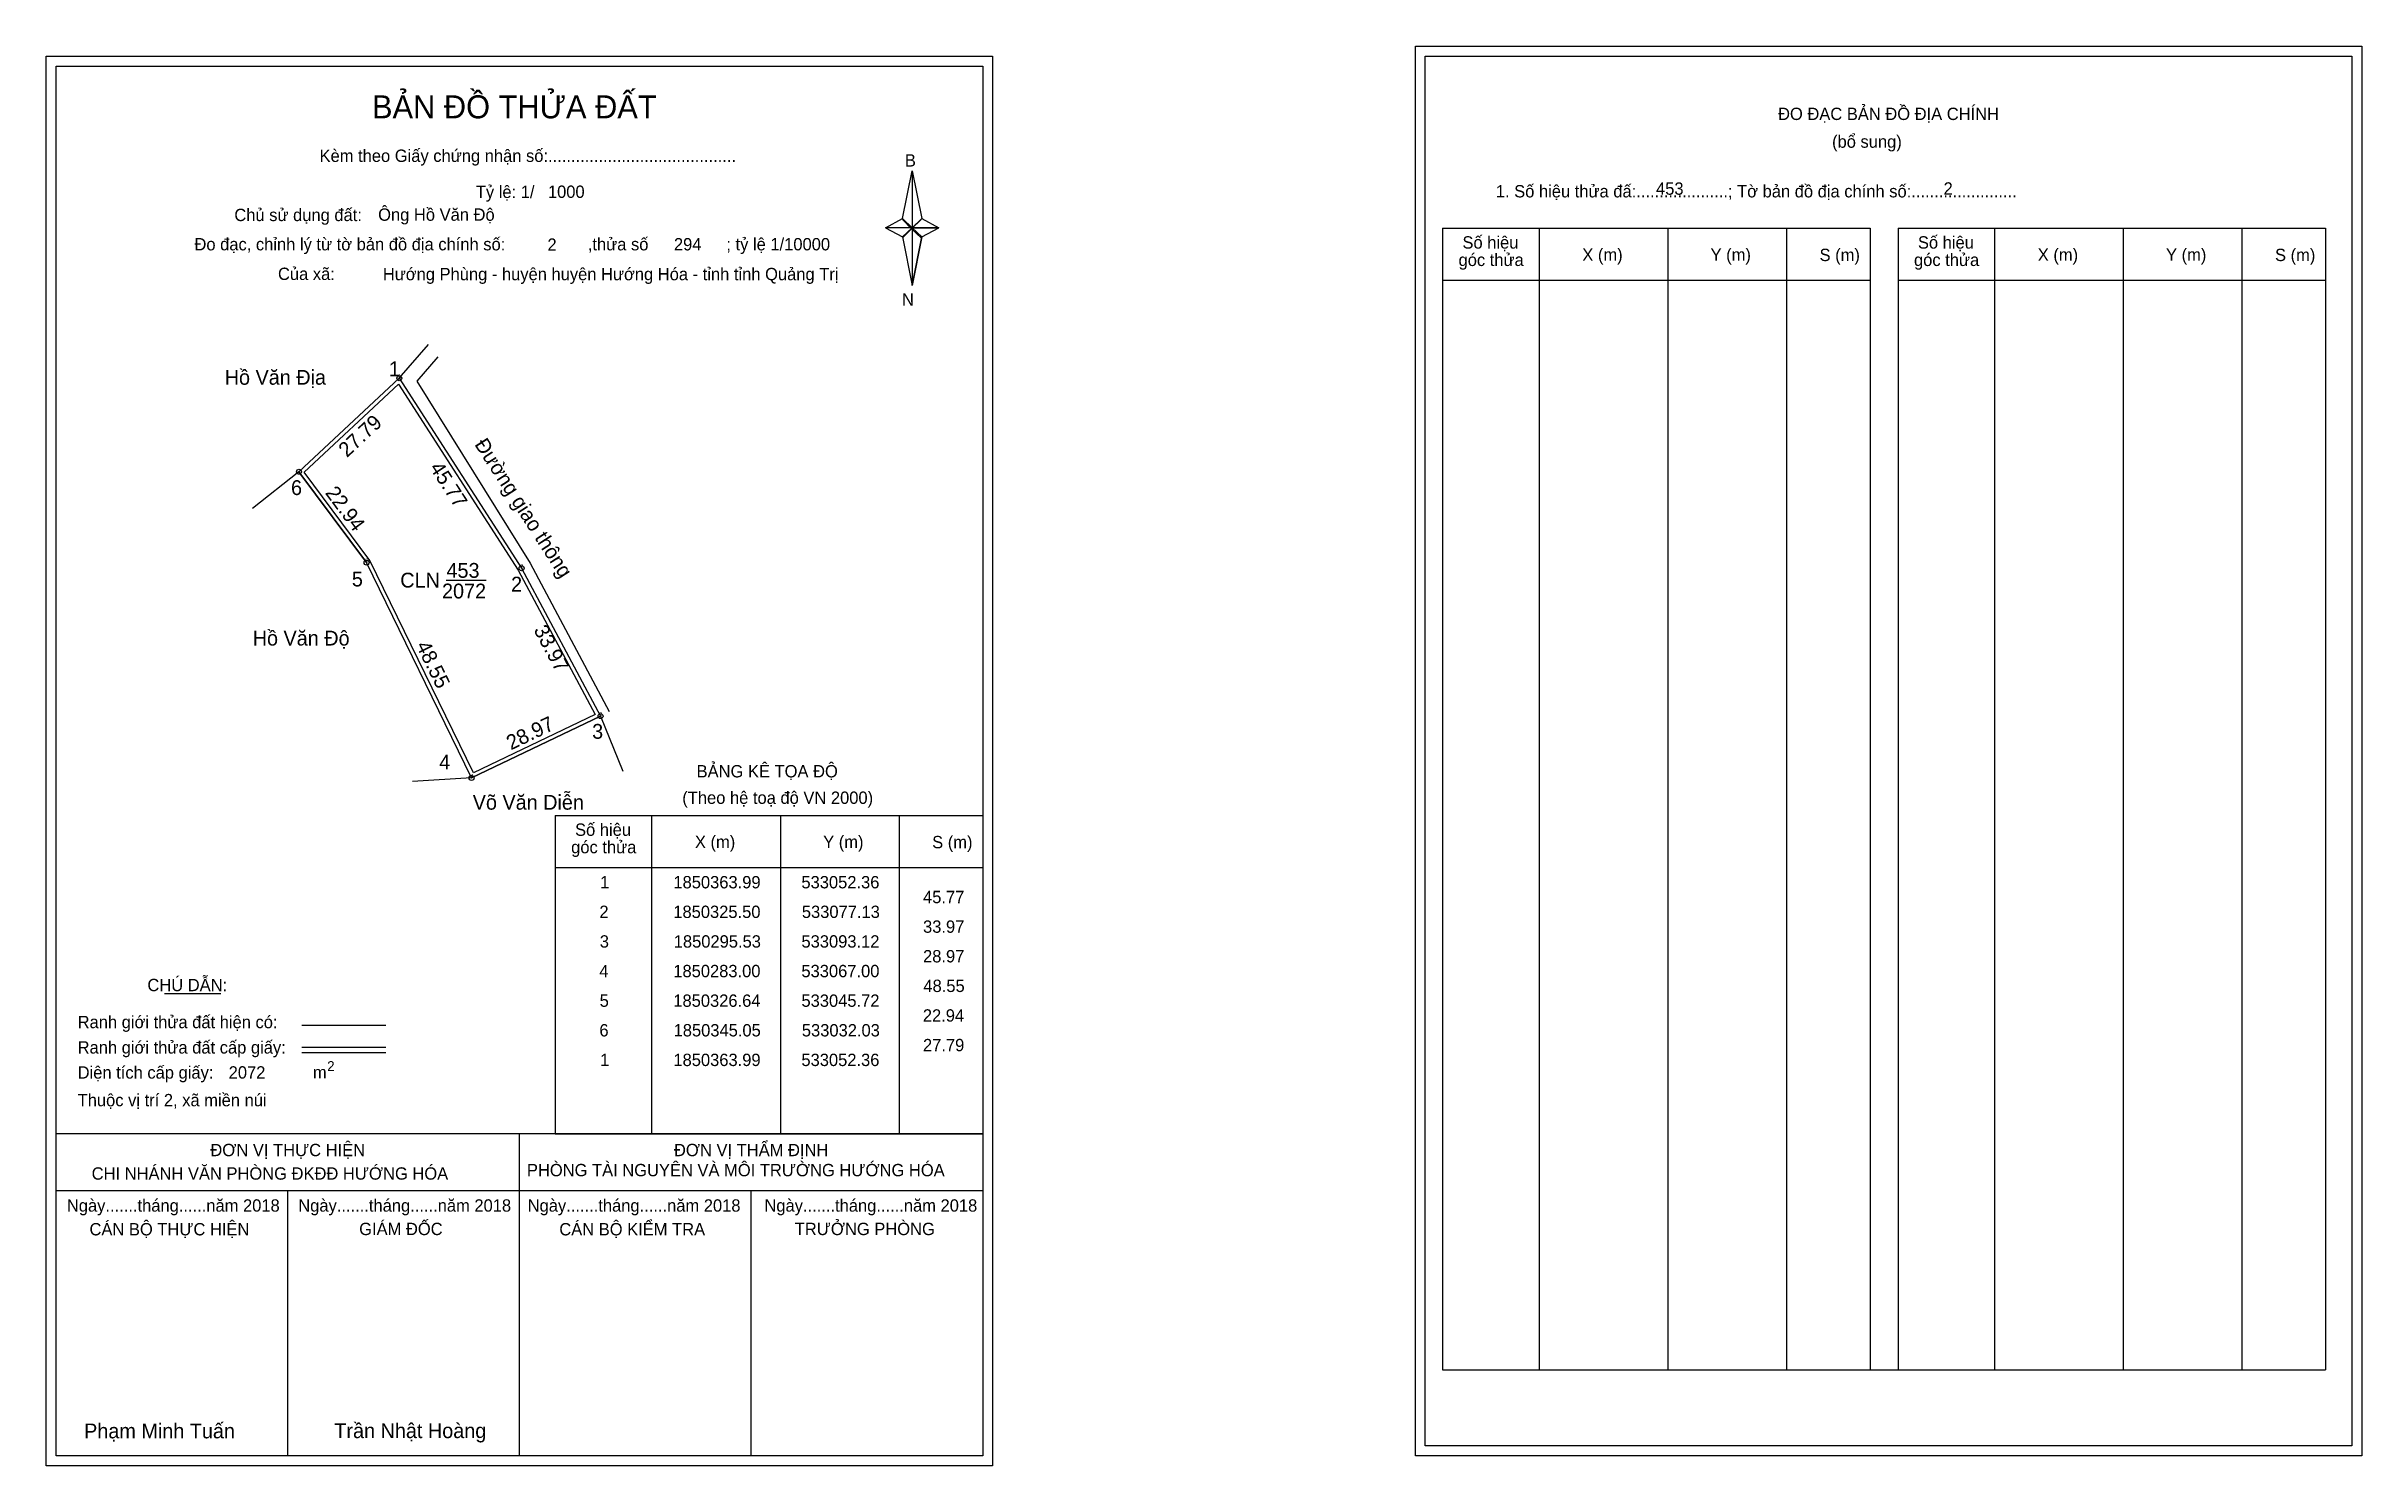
# Model space of a CAD drawing. Extents: x 532981 to 533450, y 1850144 to 1850431.
import ezdxf

# ---------------------------------------------------------------- set-up
doc = ezdxf.new("R2010")
doc.units = 0
for name, color, linetype in [('Level 1', 7, 'Continuous'), ('Level 10', 7, 'Continuous'), ('Level 11', 7, 'Continuous'), ('Level 13', 7, 'Continuous'), ('Level 27', 7, 'Continuous'), ('Level 3', 7, 'Continuous'), ('Level 49', 7, 'Continuous'), ('Level 53', 7, 'Continuous'), ('Level 55', 7, 'Continuous'), ('Level 6', 7, 'Continuous'), ('Level 60', 7, 'Continuous'), ('Level 63', 7, 'Continuous'), ('Level 9', 7, 'Continuous')]:
    doc.layers.add(name, color=color, linetype=linetype)

msp = doc.modelspace()

# ---------------------------------------------------------------- linework, layer by layer
at = {"layer": 'Level 1'}
for p, q in [((532982.85, 1850427.24), (532982.85, 1850427.24)), ((533260.17, 1850429.24), (533260.17, 1850429.24)), ((533154.27, 1850396.36), (533156.24, 1850406)), ((533156.24, 1850406), (533156.24, 1850394.48)), ((533156.24, 1850406), (533158.21, 1850396.36)), ((533150.83, 1850394.48), (533154.27, 1850396.36)), ((533154.27, 1850396.36), (533156.24, 1850394.48)), ((533156.09, 1850394.26), (533154.27, 1850396.14)), ((533156.24, 1850394.48), (533154.27, 1850392.64)), ((533156.09, 1850394.26), (533154.27, 1850392.42)), ((533154.27, 1850392.42), (533156.09, 1850394.26)), ((533158.06, 1850396.14), (533156.09, 1850394.26)), ((533156.09, 1850394.26), (533158.06, 1850396.14)), ((533158.06, 1850392.42), (533156.09, 1850394.26)), ((533158.21, 1850396.36), (533156.24, 1850394.48)), ((533156.24, 1850394.48), (533156.24, 1850382.78)), ((533156.24, 1850394.48), (533161.65, 1850394.48)), ((533156.24, 1850394.48), (533158.21, 1850392.64)), ((533158.21, 1850392.64), (533161.65, 1850394.48)), ((533263.71, 1850394.39), (533350.31, 1850394.39)), ((533283.3, 1850163.12), (533283.3, 1850394.39)), ((533309.37, 1850163.12), (533309.37, 1850394.39)), ((533333.34, 1850394.39), (533333.34, 1850163.12)), ((533350.31, 1850394.39), (533350.31, 1850163.12)), ((533355.97, 1850394.39), (533442.57, 1850394.39)), ((533375.56, 1850163.12), (533375.56, 1850394.39)), ((533401.63, 1850163.12), (533401.63, 1850394.39)), ((533425.6, 1850394.39), (533425.6, 1850163.12)), ((533442.57, 1850394.39), (533442.57, 1850163.12)), ((533154.27, 1850392.64), (533156.24, 1850382.78)), ((533158.21, 1850392.64), (533156.24, 1850382.78)), ((533263.71, 1850383.86), (533350.31, 1850383.86)), ((533355.97, 1850383.86), (533442.57, 1850383.86)), ((533083.95, 1850275.42), (533170.55, 1850275.42)), ((533103.54, 1850210.89), (533103.54, 1850275.42)), ((533129.61, 1850210.89), (533129.61, 1850275.42)), ((533153.58, 1850275.42), (533153.58, 1850210.89)), ((533083.95, 1850264.89), (533170.55, 1850264.89)), ((533004.77, 1850239.31), (533016.17, 1850239.31)), ((533032.64, 1850232.91), (533049.65, 1850232.91)), ((533032.64, 1850228.46), (533049.65, 1850228.46)), ((533032.64, 1850227.36), (533049.65, 1850227.36)), ((533089.68, 1850210.89), (532982.85, 1850210.89)), ((533170.55, 1850210.89), (533065.71, 1850210.89)), ((533076.7, 1850145.67), (533076.7, 1850210.89)), ((533083.95, 1850210.89), (533170.55, 1850210.89)), ((533170.55, 1850199.34), (532982.85, 1850199.34)), ((533029.77, 1850145.67), (533029.77, 1850199.34)), ((533123.63, 1850145.67), (533123.63, 1850199.34)), ((533263.71, 1850163.12), (533442.57, 1850163.12)), ((533170.55, 1850145.67), (533170.55, 1850145.67)), ((533447.88, 1850147.67), (533447.88, 1850147.67))]:
    msp.add_line(p, q, dxfattribs=at)
for points in [[(533154.27, 1850396.36), (533156.24, 1850406), (533156.24, 1850394.48)], [(533150.83, 1850394.48), (533154.27, 1850392.64), (533156.24, 1850394.48)], [(533156.24, 1850394.48), (533158.21, 1850396.36), (533161.65, 1850394.48)], [(533156.24, 1850394.48), (533156.24, 1850382.78), (533158.21, 1850392.64)]]:
    msp.add_lwpolyline(points, close=True, dxfattribs=at)
at = {"layer": 'Level 10'}
for p, q in [((533032.03, 1850345.05), (533045.72, 1850326.64)), ((533067, 1850283), (533093.12, 1850295.53))]:
    msp.add_line(p, q, dxfattribs=at)
msp.add_lwpolyline([(533060.13, 1850368.34), (533055.9, 1850363.39), (533078.87, 1850326.5), (533094.88, 1850296.47)], dxfattribs=at)
for points in [[(533032.03, 1850345.05), (533052.36, 1850363.99), (533077.13, 1850325.5), (533093.12, 1850295.53), (533067, 1850283), (533045.72, 1850326.64)], [(533033.09, 1850344.95), (533052.21, 1850362.76), (533076.45, 1850325.1), (533092.03, 1850295.89), (533067.37, 1850284.06), (533046.4, 1850327.05)]]:
    msp.add_lwpolyline(points, close=True, dxfattribs=at)
at = {"layer": 'Level 11'}
for centre in [(533052.36, 1850363.99), (533032.03, 1850345.05), (533045.72, 1850326.64), (533077.13, 1850325.5), (533093.12, 1850295.53), (533067, 1850283)]:
    msp.add_circle(centre, 0.5, dxfattribs=at)
at = {"layer": 'Level 27'}
for p, q in [((533052.36, 1850363.99), (533058.29, 1850370.86)), ((533032.03, 1850345.05), (533022.62, 1850337.6)), ((533093.12, 1850295.53), (533097.61, 1850284.4)), ((533067, 1850283), (533055.02, 1850282.27))]:
    msp.add_line(p, q, dxfattribs=at)
at = {"layer": 'Level 3'}
for p, q in [((533263.71, 1850394.39), (533263.71, 1850163.12)), ((533355.97, 1850394.39), (533355.97, 1850163.12)), ((533083.95, 1850275.42), (533083.95, 1850210.89))]:
    msp.add_line(p, q, dxfattribs=at)
at = {"layer": 'Level 63'}
for points in [[(532980.85, 1850429.24), (533172.55, 1850429.24), (533172.55, 1850143.67), (532980.85, 1850143.67)], [(532982.85, 1850427.24), (533170.55, 1850427.24), (533170.55, 1850145.67), (532982.85, 1850145.67)], [(533258.18, 1850431.24), (533449.88, 1850431.24), (533449.88, 1850145.67), (533258.18, 1850145.67)], [(533260.18, 1850429.24), (533447.88, 1850429.24), (533447.88, 1850147.67), (533260.18, 1850147.67)]]:
    msp.add_lwpolyline(points, close=True, dxfattribs=at)
at = {"layer": 'Level 9'}
msp.add_line((533061.84, 1850323.09), (533069.93, 1850323.09), dxfattribs=at)

# ---------------------------------------------------------------- texts
at = {"layer": 'Level 1'}
for s, height, p in [('BẢN ĐỒ THỬA ĐẤT', 4.6657, (533046.82, 1850416.65)), ('ĐO ĐẠC BẢN ĐỒ ĐỊA CHÍNH', 2.5, (533331.65, 1850416.31)), ('(bổ sung)', 2.5, (533342.59, 1850410.69)), ('Kèm theo Giấy chứng nhận số:.........................................', 2.5, (533036.2, 1850407.82)), ('B', 2.5, (533154.78, 1850406.88)), ('1. Số hiệu thửa đấ:....................; Tờ bản đồ địa chính số:.......................', 2.5, (533274.48, 1850400.63)), ('Chủ sử dụng đất:', 2.5, (533018.94, 1850395.83)), ('Đo đạc, chỉnh lý từ tờ bản đồ địa chính số:                  ,thửa số                 ; tỷ lệ 1/10000', 2.5, (533010.86, 1850389.9)), ('Số hiệu', 2.5, (533267.72, 1850390.26)), ('X (m)', 2.5, (533292, 1850387.78)), ('Y (m)', 2.5, (533317.98, 1850387.78)), ('S (m)', 2.5, (533340.06, 1850387.73)), ('Số hiệu', 2.5, (533359.98, 1850390.26)), ('X (m)', 2.5, (533384.26, 1850387.78)), ('Y (m)', 2.5, (533410.24, 1850387.78)), ('S (m)', 2.5, (533432.32, 1850387.73)), ('Của xã:', 2.5, (533027.78, 1850383.9)), ('góc thửa', 2.5, (533266.93, 1850386.73)), ('góc thửa', 2.5, (533359.19, 1850386.73)), ('N', 2.5, (533154.18, 1850378.71)), ('BẢNG KÊ TỌA ĐỘ', 2.5, (533112.58, 1850283.12)), ('(Theo hệ toạ độ VN 2000)', 2.5, (533109.68, 1850277.76)), ('Số hiệu', 2.5, (533087.96, 1850271.28)), ('góc thửa', 2.5, (533087.17, 1850267.75)), ('X (m)', 2.5, (533112.24, 1850268.81)), ('Y (m)', 2.5, (533138.22, 1850268.81)), ('S (m)', 2.5, (533160.3, 1850268.76)), ('CHÚ DẪN:', 2.5, (533001.33, 1850239.81)), ('Ranh giới thửa đất hiện có:', 2.5, (532987.2, 1850232.31)), ('Ranh giới thửa đất cấp giấy:', 2.5, (532987.2, 1850227.17)), ('2', 2, (533037.75, 1850223.63)), ('Diện tích cấp giấy:', 2.5, (532987.2, 1850222.09)), ('m', 2.5, (533034.86, 1850222.12)), ('Thuộc vị trí 2, xã miền núi', 2.5, (532987.2, 1850216.49)), ('ĐƠN VỊ THỰC HIỆN', 2.5, (533014.08, 1850206.38)), ('ĐƠN VỊ THẨM ĐỊNH', 2.5, (533107.99, 1850206.38)), ('CHI NHÁNH VĂN PHÒNG ĐKĐĐ HƯỚNG HÓA', 2.5, (532990.04, 1850201.62)), ('PHÒNG TÀI NGUYÊN VÀ MÔI TRƯỜNG HƯỚNG HÓA', 2.5, (533078.21, 1850202.31)), ('Ngày.......tháng......năm 2018', 2.5, (532985.02, 1850195.14)), ('Ngày.......tháng......năm 2018', 2.5, (533031.89, 1850195.14)), ('Ngày.......tháng......năm 2018', 2.5, (533078.36, 1850195.14)), ('Ngày.......tháng......năm 2018', 2.5, (533126.32, 1850195.14)), ('CÁN BỘ THỰC HIỆN', 2.5, (532989.6, 1850190.33)), ('GIÁM ĐỐC', 2.5, (533044.23, 1850190.39)), ('CÁN BỘ KIỂM TRA', 2.5, (533084.77, 1850190.33)), ('TRƯỞNG PHÒNG', 2.5, (533132.46, 1850190.39)), ('Phạm Minh Tuấn', 3, (532988.51, 1850149.21)), ('Trần Nhật Hoàng', 3, (533039.2, 1850149.26))]:
    msp.add_text(s, height=height, dxfattribs=at).set_placement(p)
at = {"layer": 'Level 11'}
msp.add_text('Tỷ lệ: 1/', height=2.5, dxfattribs=at).set_placement((533067.86, 1850400.51))
at = {"layer": 'Level 13'}
for s, p in [('CLN', (533052.55, 1850321.59)), ('453', (533061.91, 1850323.56)), ('2072', (533061.01, 1850319.38))]:
    msp.add_text(s, height=3, dxfattribs=at).set_placement(p)
at = {"layer": 'Level 49'}
for s, rotation, p in [('27.79', 42.9728, (533041.75, 1850347.82)), ('Đường giao thông', 302.7631, (533067.49, 1850350.6)), ('45.77', 302.7631, (533058.39, 1850345.86)), ('22.94', 306.6351, (533037.23, 1850340.74)), ('48.55', 295.9951, (533055.68, 1850309.87)), ('33.97', 298.0814, (533079.49, 1850313.01)), ('28.97', 25.6275, (533074.96, 1850288.59))]:
    msp.add_text(s, height=3, rotation=rotation, dxfattribs=at).set_placement(p)
at = {"layer": 'Level 53'}
for s, p in [('1', (533093.04, 1850260.64)), ('1850363.99', (533107.88, 1850260.64)), ('533052.36', (533133.81, 1850260.64)), ('45.77', (533158.45, 1850257.64)), ('2', (533092.89, 1850254.64)), ('1850325.50', (533107.86, 1850254.64)), ('533077.13', (533133.9, 1850254.64)), ('33.97', (533158.45, 1850251.64)), ('3', (533092.97, 1850248.64)), ('1850295.53', (533107.95, 1850248.64)), ('533093.12', (533133.82, 1850248.64)), ('4', (533092.88, 1850242.64)), ('1850283.00', (533107.86, 1850242.64)), ('533067.00', (533133.81, 1850242.64)), ('28.97', (533158.45, 1850245.64)), ('48.55', (533158.52, 1850239.64)), ('5', (533092.94, 1850236.64)), ('1850326.64', (533107.86, 1850236.64)), ('533045.72', (533133.82, 1850236.64)), ('22.94', (533158.41, 1850233.64)), ('6', (533092.89, 1850230.64)), ('1850345.05', (533107.92, 1850230.64)), ('533032.03', (533133.9, 1850230.64)), ('27.79', (533158.44, 1850227.64)), ('1', (533093.04, 1850224.64)), ('1850363.99', (533107.88, 1850224.64)), ('533052.36', (533133.81, 1850224.64))]:
    msp.add_text(s, height=2.5, dxfattribs=at).set_placement(p)
at = {"layer": 'Level 55'}
for s, height, p in [('1', 0.8, (533052.14, 1850363.99)), ('0', 0.22, (533052.28, 1850363.77)), ('0', 0.22, (533052.28, 1850363.77)), ('0', 0.22, (533052.28, 1850363.77)), ('0', 0.22, (533052.28, 1850363.77)), ('0', 0.22, (533031.95, 1850344.83)), ('0', 0.22, (533031.95, 1850344.83)), ('0', 0.22, (533031.95, 1850344.83)), ('5', 0.8, (533045.46, 1850326.64)), ('0', 0.22, (533045.64, 1850326.42)), ('2', 0.8, (533076.86, 1850325.5)), ('0', 0.22, (533077.05, 1850325.28)), ('0', 0.22, (533077.05, 1850325.28)), ('3', 0.8, (533092.87, 1850295.53)), ('0', 0.22, (533093.04, 1850295.31)), ('0', 0.22, (533093.04, 1850295.31)), ('0', 0.22, (533093.04, 1850295.31)), ('4', 0.8, (533066.72, 1850283)), ('0', 0.22, (533066.92, 1850282.78)), ('0', 0.22, (533066.92, 1850282.78))]:
    msp.add_text(s, height=height, dxfattribs=at).set_placement(p)
at = {"layer": 'Level 6'}
for s, p in [('453', (533306.93, 1850401.17)), ('2', (533365.18, 1850401.19)), ('Ông Hồ Văn Độ', (533048.07, 1850395.9)), ('1000', (533082.46, 1850400.53)), ('2', (533082.37, 1850389.81)), ('294', (533107.99, 1850389.89)), (' Hướng Phùng - huyện huyện Hướng Hóa - tỉnh tỉnh Quảng Trị', (533048.09, 1850383.85)), ('2072', (533017.79, 1850222.1))]:
    msp.add_text(s, height=2.5, dxfattribs=at).set_placement(p)
at = {"layer": 'Level 60'}
for s, p in [('Hồ Văn Địa', (533016.99, 1850362.68)), ('Hồ Văn Độ', (533022.66, 1850309.84)), ('Võ Văn Diễn', (533067.23, 1850276.58))]:
    msp.add_text(s, height=3, dxfattribs=at).set_placement(p)
at = {"layer": 'Level 9'}
for s, p in [('1', (533050.25, 1850364.4)), ('6', (533030.42, 1850340.33)), ('5', (533042.75, 1850321.81)), ('2', (533075, 1850320.78)), ('3', (533091.42, 1850290.95)), ('4', (533060.44, 1850284.73))]:
    msp.add_text(s, height=3, dxfattribs=at).set_placement(p)

doc.saveas('drawing.dxf')
